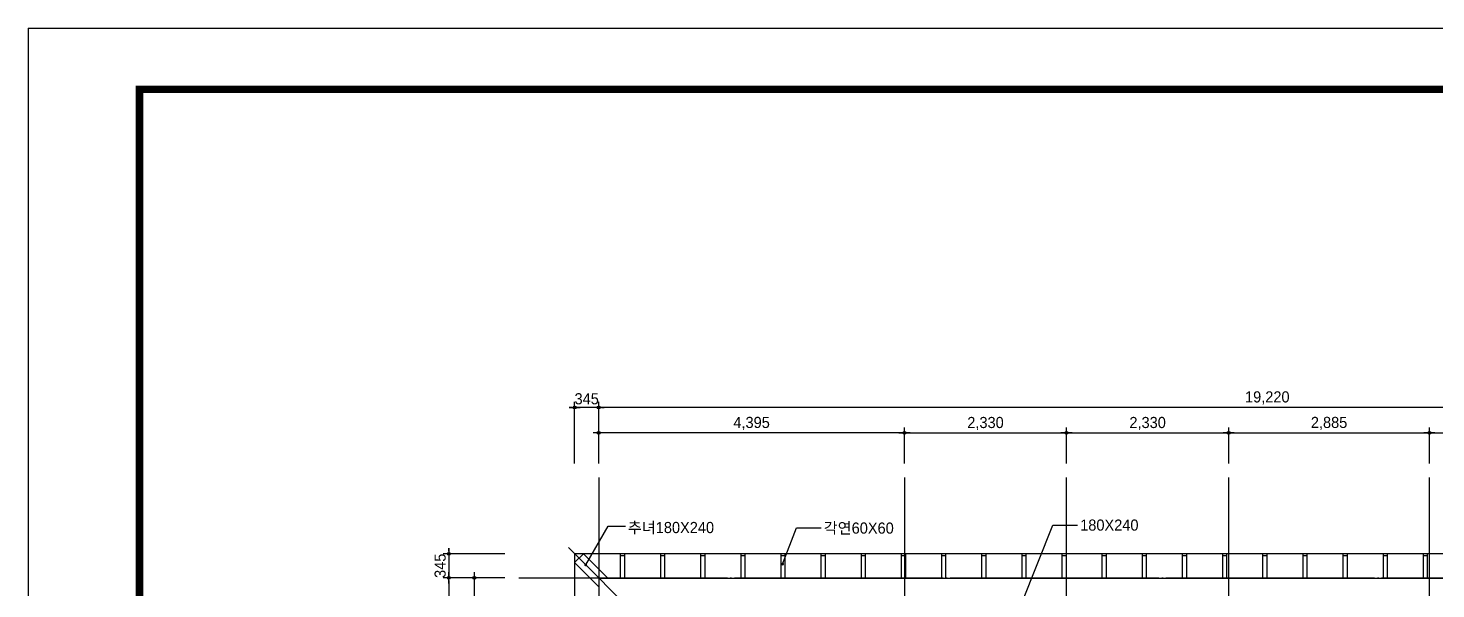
# Model space of a CAD drawing. Extents: x 340347 to 373987, y -129942 to -106182.
# Drawn here: x 340347 to 360580, y -114238 to -106182 of the extents above; entities that cross this region are included whole.
import ezdxf

# ---------------------------------------------------------------- set-up
doc = ezdxf.new("R2010")
doc.units = 0
doc.header["$LTSCALE"] = 50
doc.header["$MEASUREMENT"] = 0
doc.header["$PDMODE"] = 35
doc.header["$PDSIZE"] = -10
doc.linetypes.add('CEN', pattern=[62, 60, -1, 0, -1])
doc.layers.get('0').update_dxf_attribs({"linetype": 'CONTINUOUS'})
doc.layers.get('DEFPOINTS').update_dxf_attribs({"linetype": 'CONTINUOUS'})
for name, color, linetype in [('CEN', 1, 'CEN'), ('CO5', 100, 'CONTINUOUS'), ('COR', 4, 'CONTINUOUS'), ('DIM', 7, 'CONTINUOUS'), ('HAT', 5, 'CONTINUOUS'), ('SYM', 7, 'CONTINUOUS'), ('WAL', 3, 'CONTINUOUS'), ('WID', 4, 'CONTINUOUS')]:
    doc.layers.add(name, color=color, linetype=linetype)
doc.styles.add('GHS', font='HYWULM_0.TTF')
doc.styles.add('현창', font='HYWULM_0.TTF')
doc.dimstyles.new('STANDARD$0', dxfattribs={"dimscale": 30, "dimtxt": 3, "dimasz": 1, "dimexe": 2, "dimexo": 5, "dimgap": 0.9, "dimtad": 1, "dimtoh": 1, "dimdec": 4, "dimzin": 0, "dimdsep": 46, "dimlunit": 6, "dimtxsty": 'GHS', "dimblk1": 'DIMDOT', "dimblk2": 'DIMDOT', "dimsah": 1, "dimcen": 0.09, "dimadec": 0, "dimazin": 0, "dimtfac": 1, "dimtdec": 4, "dimtofl": 0, "dimtmove": 2, "dimatfit": 3, "dimldrblk": 'DIMDOT', "dimfxl": 1, "dimtolj": 1, "dimtzin": 0, "dimarcsym": 0})

# ---------------------------------------------------------------- blocks, each defined once
blk = doc.blocks.new('20')
at = {"layer": 'COR', "linetype": 'Continuous', "const_width": 270}
blk.add_lwpolyline([(230424, -2398), (230424, -57398), (308324, -57398), (308324, -2398)], close=True, dxfattribs=at)
at = {"layer": 'HAT'}
for q in [(226424, -59598), (310524, -198)]:
    blk.add_line((226424, -198), q, dxfattribs=at)
blk = doc.blocks.new('DIMDOT')
at = {"linetype": 'Continuous'}
blk.add_line((-2, 0), (2, 0), dxfattribs=at)
for radius in [0.5, 0.25]:
    blk.add_circle((0, 0), radius, dxfattribs=at)
blk = doc.blocks.new('*D2')
at = {"layer": 'DEFPOINTS', "color": 0}
for p in [(348547, -111631), (348547, -112637), (367767, -112637)]:
    blk.add_point(p, dxfattribs=at)
at = {"layer": 'SYM', "color": 211, "lineweight": -2}
for p, q in [((348547, -112437), (348547, -111551)), ((367727, -111631), (348587, -111631)), ((367767, -112437), (367767, -111551))]:
    blk.add_line(p, q, dxfattribs=at)
at = {"layer": 'SYM', "color": 211, "lineweight": -2, "xscale": 40, "yscale": 40, "zscale": 40, "rotation": 180}
blk.add_blockref('DIMDOT', (348547, -111631), dxfattribs=at)
at = {"layer": 'SYM', "color": 211, "lineweight": -2, "xscale": 40, "yscale": 40, "zscale": 40}
blk.add_blockref('DIMDOT', (367767, -111631), dxfattribs=at)
at = {"layer": 'SYM', "color": 0, "insert": (358157, -111495), "char_height": 160, "attachment_point": 5, "style": '현창'}
blk.add_mtext('\\A1;19,220', dxfattribs=at)
blk = doc.blocks.new('*D3')
at = {"layer": 'DEFPOINTS', "color": 0}
for p in [(348547, -111998), (348547, -112637), (352942, -112637)]:
    blk.add_point(p, dxfattribs=at)
at = {"layer": 'SYM', "color": 211, "lineweight": -2}
for p, q in [((348547, -112437), (348547, -111918)), ((352902, -111998), (348587, -111998)), ((352942, -112437), (352942, -111918))]:
    blk.add_line(p, q, dxfattribs=at)
at = {"layer": 'SYM', "color": 211, "lineweight": -2, "xscale": 40, "yscale": 40, "zscale": 40, "rotation": 180}
blk.add_blockref('DIMDOT', (348547, -111998), dxfattribs=at)
at = {"layer": 'SYM', "color": 211, "lineweight": -2, "xscale": 40, "yscale": 40, "zscale": 40}
blk.add_blockref('DIMDOT', (352942, -111998), dxfattribs=at)
at = {"layer": 'SYM', "color": 0, "insert": (350745, -111862), "char_height": 160, "attachment_point": 5, "style": '현창'}
blk.add_mtext('\\A1;4,395', dxfattribs=at)
blk = doc.blocks.new('*D4')
at = {"layer": 'DEFPOINTS', "color": 0}
for p in [(355272, -111998), (352942, -112637), (355272, -112637)]:
    blk.add_point(p, dxfattribs=at)
at = {"layer": 'SYM', "color": 211, "lineweight": -2}
for p, q in [((352942, -112437), (352942, -111918)), ((352982, -111998), (355232, -111998)), ((355272, -112437), (355272, -111918))]:
    blk.add_line(p, q, dxfattribs=at)
at = {"layer": 'SYM', "color": 211, "lineweight": -2, "xscale": 40, "yscale": 40, "zscale": 40, "rotation": 180}
blk.add_blockref('DIMDOT', (352942, -111998), dxfattribs=at)
at = {"layer": 'SYM', "color": 211, "lineweight": -2, "xscale": 40, "yscale": 40, "zscale": 40}
blk.add_blockref('DIMDOT', (355272, -111998), dxfattribs=at)
at = {"layer": 'SYM', "color": 0, "insert": (354107, -111863), "char_height": 160, "attachment_point": 5, "style": '현창'}
blk.add_mtext('\\A1;2,330', dxfattribs=at)
blk = doc.blocks.new('*D5')
at = {"layer": 'DEFPOINTS', "color": 0}
for p in [(357602, -111998), (355272, -112637), (357602, -112637)]:
    blk.add_point(p, dxfattribs=at)
at = {"layer": 'SYM', "color": 211, "lineweight": -2}
for p, q in [((355272, -112437), (355272, -111918)), ((355312, -111998), (357562, -111998)), ((357602, -112437), (357602, -111918))]:
    blk.add_line(p, q, dxfattribs=at)
at = {"layer": 'SYM', "color": 211, "lineweight": -2, "xscale": 40, "yscale": 40, "zscale": 40, "rotation": 180}
blk.add_blockref('DIMDOT', (355272, -111998), dxfattribs=at)
at = {"layer": 'SYM', "color": 211, "lineweight": -2, "xscale": 40, "yscale": 40, "zscale": 40}
blk.add_blockref('DIMDOT', (357602, -111998), dxfattribs=at)
at = {"layer": 'SYM', "color": 0, "insert": (356437, -111863), "char_height": 160, "attachment_point": 5, "style": '현창'}
blk.add_mtext('\\A1;2,330', dxfattribs=at)
blk = doc.blocks.new('*D6')
at = {"layer": 'DEFPOINTS', "color": 0}
for p in [(360487, -111998), (357602, -112637), (360487, -112637)]:
    blk.add_point(p, dxfattribs=at)
at = {"layer": 'SYM', "color": 211, "lineweight": -2}
for p, q in [((357602, -112437), (357602, -111918)), ((357642, -111998), (360447, -111998)), ((360487, -112437), (360487, -111918))]:
    blk.add_line(p, q, dxfattribs=at)
at = {"layer": 'SYM', "color": 211, "lineweight": -2, "xscale": 40, "yscale": 40, "zscale": 40, "rotation": 180}
blk.add_blockref('DIMDOT', (357602, -111998), dxfattribs=at)
at = {"layer": 'SYM', "color": 211, "lineweight": -2, "xscale": 40, "yscale": 40, "zscale": 40}
blk.add_blockref('DIMDOT', (360487, -111998), dxfattribs=at)
at = {"layer": 'SYM', "color": 0, "insert": (359045, -111862), "char_height": 160, "attachment_point": 5, "style": '현창'}
blk.add_mtext('\\A1;2,885', dxfattribs=at)
blk = doc.blocks.new('*D7')
at = {"layer": 'DEFPOINTS', "color": 0}
for p in [(363372, -111998), (360487, -112637), (363372, -112637)]:
    blk.add_point(p, dxfattribs=at)
at = {"layer": 'SYM', "color": 211, "lineweight": -2}
for p, q in [((360487, -112437), (360487, -111918)), ((360527, -111998), (363332, -111998)), ((363372, -112437), (363372, -111918))]:
    blk.add_line(p, q, dxfattribs=at)
at = {"layer": 'SYM', "color": 211, "lineweight": -2, "xscale": 40, "yscale": 40, "zscale": 40, "rotation": 180}
blk.add_blockref('DIMDOT', (360487, -111998), dxfattribs=at)
at = {"layer": 'SYM', "color": 211, "lineweight": -2, "xscale": 40, "yscale": 40, "zscale": 40}
blk.add_blockref('DIMDOT', (363372, -111998), dxfattribs=at)
at = {"layer": 'SYM', "color": 0, "insert": (361930, -111862), "char_height": 160, "attachment_point": 5, "style": '현창'}
blk.add_mtext('\\A1;2,885', dxfattribs=at)
blk = doc.blocks.new('*D9')
at = {"layer": 'DEFPOINTS', "color": 0}
for p in [(347398, -114080), (346393, -122870), (347398, -122870)]:
    blk.add_point(p, dxfattribs=at)
at = {"layer": 'SYM', "color": 211, "lineweight": -2}
for p, q in [((347198, -114080), (346313, -114080)), ((346393, -114120), (346393, -122830)), ((347198, -122870), (346313, -122870))]:
    blk.add_line(p, q, dxfattribs=at)
at = {"layer": 'SYM', "color": 211, "lineweight": -2, "xscale": 40, "yscale": 40, "zscale": 40}
for p, rotation in [((346393, -114080), 90), ((346393, -122870), 270)]:
    blk.add_blockref('DIMDOT', p, dxfattribs=dict(at, rotation=rotation))
at = {"layer": 'SYM', "color": 0, "insert": (346257, -118475), "char_height": 160, "attachment_point": 5, "rotation": 90, "style": '현창'}
blk.add_mtext('\\A1;8,790', dxfattribs=at)
blk = doc.blocks.new('*D11')
at = {"layer": 'DEFPOINTS', "color": 0}
for p in [(346760, -114080), (347398, -114080), (347398, -118475)]:
    blk.add_point(p, dxfattribs=at)
at = {"layer": 'SYM', "color": 211, "lineweight": -2}
for p, q in [((347198, -114080), (346680, -114080)), ((346760, -118435), (346760, -114120)), ((347198, -118475), (346680, -118475))]:
    blk.add_line(p, q, dxfattribs=at)
at = {"layer": 'SYM', "color": 211, "lineweight": -2, "xscale": 40, "yscale": 40, "zscale": 40}
for p, rotation in [((346760, -114080), 90), ((346760, -118475), 270)]:
    blk.add_blockref('DIMDOT', p, dxfattribs=dict(at, rotation=rotation))
at = {"layer": 'SYM', "color": 0, "insert": (346624, -116277), "char_height": 160, "attachment_point": 5, "rotation": 90, "style": '현창'}
blk.add_mtext('\\A1;4,395', dxfattribs=at)
blk = doc.blocks.new('*D12')
at = {"layer": 'DEFPOINTS', "color": 0}
for p in [(348202, -111631), (348202, -112637), (348547, -112637)]:
    blk.add_point(p, dxfattribs=at)
at = {"layer": 'SYM', "color": 211, "lineweight": -2}
for p, q in [((348162, -111631), (348122, -111631)), ((348202, -112437), (348202, -111551)), ((348547, -111631), (348202, -111631)), ((348547, -112437), (348547, -111551)), ((348587, -111631), (348627, -111631))]:
    blk.add_line(p, q, dxfattribs=at)
at = {"layer": 'SYM', "color": 211, "lineweight": -2, "xscale": 40, "yscale": 40, "zscale": 40}
blk.add_blockref('DIMDOT', (348202, -111631), dxfattribs=at)
at = {"layer": 'SYM', "color": 211, "lineweight": -2, "xscale": 40, "yscale": 40, "zscale": 40, "rotation": 180}
blk.add_blockref('DIMDOT', (348547, -111631), dxfattribs=at)
at = {"layer": 'SYM', "color": 0, "insert": (348375, -111508), "char_height": 160, "attachment_point": 5, "style": '현창'}
blk.add_mtext('\\A1;345', dxfattribs=at)
blk = doc.blocks.new('*D13')
at = {"layer": 'DEFPOINTS', "color": 0}
for p in [(347398, -113735), (346393, -114080), (347398, -114080)]:
    blk.add_point(p, dxfattribs=at)
at = {"layer": 'SYM', "color": 211, "lineweight": -2}
for p, q in [((346393, -113695), (346393, -113655)), ((347198, -113735), (346313, -113735)), ((346393, -113735), (346393, -114080)), ((347198, -114080), (346313, -114080)), ((346393, -114120), (346393, -114160))]:
    blk.add_line(p, q, dxfattribs=at)
at = {"layer": 'SYM', "color": 211, "lineweight": -2, "xscale": 40, "yscale": 40, "zscale": 40}
for p, rotation in [((346393, -113735), 270), ((346393, -114080), 90)]:
    blk.add_blockref('DIMDOT', p, dxfattribs=dict(at, rotation=rotation))
at = {"layer": 'SYM', "color": 0, "insert": (346269, -113907), "char_height": 160, "attachment_point": 5, "rotation": 90, "style": '현창'}
blk.add_mtext('\\A1;345', dxfattribs=at)

msp = doc.modelspace()

# ---------------------------------------------------------------- linework, layer by layer
for p, q in [((348857.10554, -113734.2939), (348857.10554, -114084.75505)), ((348857.10554, -113734.2939), (348857.10554, -114084.75505)), ((348857.10554, -113734.2939), (348857.10554, -114084.75505)), ((348857.10554, -113734.2939), (348857.10554, -114084.75505)), ((348917.10554, -113734.2939), (348917.10554, -114084.75505)), ((348917.10554, -113734.2939), (348917.10554, -114084.75505)), ((348917.10554, -113734.2939), (348917.10554, -114084.75505)), ((348917.10554, -113734.2939), (348917.10554, -114084.75505)), ((349434.10554, -113734.2939), (349434.10554, -114084.75505)), ((349434.10554, -113734.2939), (349434.10554, -114084.75505)), ((349434.10554, -113734.2939), (349434.10554, -114084.75505)), ((349434.10554, -113734.2939), (349434.10554, -114084.75505)), ((349494.10554, -113734.2939), (349494.10554, -114084.75505)), ((349494.10554, -113734.2939), (349494.10554, -114084.75505)), ((349494.10554, -113734.2939), (349494.10554, -114084.75505)), ((349494.10554, -113734.2939), (349494.10554, -114084.75505)), ((350011.10554, -113734.2939), (350011.10554, -114084.75505)), ((350011.10554, -113734.2939), (350011.10554, -114084.75505)), ((350011.10554, -113734.2939), (350011.10554, -114084.75505)), ((350011.10554, -113734.2939), (350011.10554, -114084.75505)), ((350071.10554, -113734.2939), (350071.10554, -114084.75505)), ((350071.10554, -113734.2939), (350071.10554, -114084.75505)), ((350071.10554, -113734.2939), (350071.10554, -114084.75505)), ((350071.10554, -113734.2939), (350071.10554, -114084.75505)), ((350588.10554, -113734.2939), (350588.10554, -114084.75505)), ((350588.10554, -113734.2939), (350588.10554, -114084.75505)), ((350588.10554, -113734.2939), (350588.10554, -114084.75505)), ((350588.10554, -113734.2939), (350588.10554, -114084.75505)), ((350648.10554, -113734.2939), (350648.10554, -114084.75505)), ((350648.10554, -113734.2939), (350648.10554, -114084.75505)), ((350648.10554, -113734.2939), (350648.10554, -114084.75505)), ((350648.10554, -113734.2939), (350648.10554, -114084.75505)), ((351165.10554, -113734.2939), (351165.10554, -114084.75505)), ((351165.10554, -113734.2939), (351165.10554, -114084.75505)), ((351165.10554, -113734.2939), (351165.10554, -114084.75505)), ((351165.10554, -113734.2939), (351165.10554, -114084.75505)), ((351225.10554, -113734.2939), (351225.10554, -114084.75505)), ((351225.10554, -113734.2939), (351225.10554, -114084.75505)), ((351225.10554, -113734.2939), (351225.10554, -114084.75505)), ((351225.10554, -113734.2939), (351225.10554, -114084.75505)), ((351742.10554, -113734.2939), (351742.10554, -114084.75505)), ((351742.10554, -113734.2939), (351742.10554, -114084.75505)), ((351742.10554, -113734.2939), (351742.10554, -114084.75505)), ((351742.10554, -113734.2939), (351742.10554, -114084.75505)), ((351802.10554, -113734.2939), (351802.10554, -114084.75505)), ((351802.10554, -113734.2939), (351802.10554, -114084.75505)), ((351802.10554, -113734.2939), (351802.10554, -114084.75505)), ((351802.10554, -113734.2939), (351802.10554, -114084.75505)), ((352319.10554, -113734.2939), (352319.10554, -114084.75505)), ((352319.10554, -113734.2939), (352319.10554, -114084.75505)), ((352319.10554, -113734.2939), (352319.10554, -114084.75505)), ((352319.10554, -113734.2939), (352319.10554, -114084.75505)), ((352379.10554, -113734.2939), (352379.10554, -114084.75505)), ((352379.10554, -113734.2939), (352379.10554, -114084.75505)), ((352379.10554, -113734.2939), (352379.10554, -114084.75505)), ((352379.10554, -113734.2939), (352379.10554, -114084.75505)), ((352896.10554, -113734.2939), (352896.10554, -114084.75505)), ((352896.10554, -113734.2939), (352896.10554, -114084.75505)), ((352896.10554, -113734.2939), (352896.10554, -114084.75505)), ((352896.10554, -113734.2939), (352896.10554, -114084.75505)), ((352956.10554, -113734.2939), (352956.10554, -114084.75505)), ((352956.10554, -113734.2939), (352956.10554, -114084.75505)), ((352956.10554, -113734.2939), (352956.10554, -114084.75505)), ((352956.10554, -113734.2939), (352956.10554, -114084.75505)), ((353473.10554, -113734.2939), (353473.10554, -114084.75505)), ((353473.10554, -113734.2939), (353473.10554, -114084.75505)), ((353473.10554, -113734.2939), (353473.10554, -114084.75505)), ((353473.10554, -113734.2939), (353473.10554, -114084.75505)), ((353533.10554, -113734.2939), (353533.10554, -114084.75505)), ((353533.10554, -113734.2939), (353533.10554, -114084.75505)), ((353533.10554, -113734.2939), (353533.10554, -114084.75505)), ((353533.10554, -113734.2939), (353533.10554, -114084.75505)), ((354050.10554, -113734.2939), (354050.10554, -114084.75505)), ((354050.10554, -113734.2939), (354050.10554, -114084.75505)), ((354050.10554, -113734.2939), (354050.10554, -114084.75505)), ((354050.10554, -113734.2939), (354050.10554, -114084.75505)), ((354110.10554, -113734.2939), (354110.10554, -114084.75505)), ((354110.10554, -113734.2939), (354110.10554, -114084.75505)), ((354110.10554, -113734.2939), (354110.10554, -114084.75505)), ((354110.10554, -113734.2939), (354110.10554, -114084.75505)), ((354627.10554, -113734.2939), (354627.10554, -114084.75505)), ((354627.10554, -113734.2939), (354627.10554, -114084.75505)), ((354627.10554, -113734.2939), (354627.10554, -114084.75505)), ((354627.10554, -113734.2939), (354627.10554, -114084.75505)), ((354687.10554, -113734.2939), (354687.10554, -114084.75505)), ((354687.10554, -113734.2939), (354687.10554, -114084.75505)), ((354687.10554, -113734.2939), (354687.10554, -114084.75505)), ((354687.10554, -113734.2939), (354687.10554, -114084.75505)), ((355204.10554, -113734.2939), (355204.10554, -114084.75505)), ((355204.10554, -113734.2939), (355204.10554, -114084.75505)), ((355204.10554, -113734.2939), (355204.10554, -114084.75505)), ((355204.10554, -113734.2939), (355204.10554, -114084.75505)), ((355264.10554, -113734.2939), (355264.10554, -114084.75505)), ((355264.10554, -113734.2939), (355264.10554, -114084.75505)), ((355264.10554, -113734.2939), (355264.10554, -114084.75505)), ((355264.10554, -113734.2939), (355264.10554, -114084.75505)), ((355781.10554, -113734.2939), (355781.10554, -114084.75505)), ((355781.10554, -113734.2939), (355781.10554, -114084.75505)), ((355781.10554, -113734.2939), (355781.10554, -114084.75505)), ((355781.10554, -113734.2939), (355781.10554, -114084.75505)), ((355841.10554, -113734.2939), (355841.10554, -114084.75505)), ((355841.10554, -113734.2939), (355841.10554, -114084.75505)), ((355841.10554, -113734.2939), (355841.10554, -114084.75505)), ((355841.10554, -113734.2939), (355841.10554, -114084.75505)), ((356358.10554, -113734.2939), (356358.10554, -114084.75505)), ((356358.10554, -113734.2939), (356358.10554, -114084.75505)), ((356358.10554, -113734.2939), (356358.10554, -114084.75505)), ((356358.10554, -113734.2939), (356358.10554, -114084.75505)), ((356418.10554, -113734.2939), (356418.10554, -114084.75505)), ((356418.10554, -113734.2939), (356418.10554, -114084.75505)), ((356418.10554, -113734.2939), (356418.10554, -114084.75505)), ((356418.10554, -113734.2939), (356418.10554, -114084.75505)), ((356935.10554, -113734.2939), (356935.10554, -114084.75505)), ((356935.10554, -113734.2939), (356935.10554, -114084.75505)), ((356935.10554, -113734.2939), (356935.10554, -114084.75505)), ((356935.10554, -113734.2939), (356935.10554, -114084.75505)), ((356995.10554, -113734.2939), (356995.10554, -114084.75505)), ((356995.10554, -113734.2939), (356995.10554, -114084.75505)), ((356995.10554, -113734.2939), (356995.10554, -114084.75505)), ((356995.10554, -113734.2939), (356995.10554, -114084.75505)), ((357512.10554, -113734.2939), (357512.10554, -114084.75505)), ((357512.10554, -113734.2939), (357512.10554, -114084.75505)), ((357512.10554, -113734.2939), (357512.10554, -114084.75505)), ((357512.10554, -113734.2939), (357512.10554, -114084.75505)), ((357572.10554, -113734.2939), (357572.10554, -114084.75505)), ((357572.10554, -113734.2939), (357572.10554, -114084.75505)), ((357572.10554, -113734.2939), (357572.10554, -114084.75505)), ((357572.10554, -113734.2939), (357572.10554, -114084.75505)), ((358089.10554, -113734.2939), (358089.10554, -114084.75505)), ((358089.10554, -113734.2939), (358089.10554, -114084.75505)), ((358089.10554, -113734.2939), (358089.10554, -114084.75505)), ((358089.10554, -113734.2939), (358089.10554, -114084.75505)), ((358149.10554, -113734.2939), (358149.10554, -114084.75505)), ((358149.10554, -113734.2939), (358149.10554, -114084.75505)), ((358149.10554, -113734.2939), (358149.10554, -114084.75505)), ((358149.10554, -113734.2939), (358149.10554, -114084.75505)), ((358666.10554, -113734.2939), (358666.10554, -114084.75505)), ((358666.10554, -113734.2939), (358666.10554, -114084.75505)), ((358666.10554, -113734.2939), (358666.10554, -114084.75505)), ((358666.10554, -113734.2939), (358666.10554, -114084.75505)), ((358726.10554, -113734.2939), (358726.10554, -114084.75505)), ((358726.10554, -113734.2939), (358726.10554, -114084.75505)), ((358726.10554, -113734.2939), (358726.10554, -114084.75505)), ((358726.10554, -113734.2939), (358726.10554, -114084.75505)), ((359243.10554, -113734.2939), (359243.10554, -114084.75505)), ((359243.10554, -113734.2939), (359243.10554, -114084.75505)), ((359243.10554, -113734.2939), (359243.10554, -114084.75505)), ((359243.10554, -113734.2939), (359243.10554, -114084.75505)), ((359303.10554, -113734.2939), (359303.10554, -114084.75505)), ((359303.10554, -113734.2939), (359303.10554, -114084.75505)), ((359303.10554, -113734.2939), (359303.10554, -114084.75505)), ((359303.10554, -113734.2939), (359303.10554, -114084.75505)), ((359820.10554, -113734.2939), (359820.10554, -114084.75505)), ((359820.10554, -113734.2939), (359820.10554, -114084.75505)), ((359820.10554, -113734.2939), (359820.10554, -114084.75505)), ((359820.10554, -113734.2939), (359820.10554, -114084.75505)), ((359880.10554, -113734.2939), (359880.10554, -114084.75505)), ((359880.10554, -113734.2939), (359880.10554, -114084.75505)), ((359880.10554, -113734.2939), (359880.10554, -114084.75505)), ((359880.10554, -113734.2939), (359880.10554, -114084.75505)), ((360397.10554, -113734.2939), (360397.10554, -114084.75505)), ((360397.10554, -113734.2939), (360397.10554, -114084.75505)), ((360397.10554, -113734.2939), (360397.10554, -114084.75505)), ((360397.10554, -113734.2939), (360397.10554, -114084.75505)), ((360457.10554, -113734.2939), (360457.10554, -114084.75505)), ((360457.10554, -113734.2939), (360457.10554, -114084.75505)), ((360457.10554, -113734.2939), (360457.10554, -114084.75505)), ((360457.10554, -113734.2939), (360457.10554, -114084.75505))]:
    msp.add_line(p, q)
at = {"layer": 'CEN'}
for p, q in [((348547.10554, -112636.6037), (348547.10554, -124312.90641)), ((352942.10554, -112636.6037), (352942.10554, -124312.90641)), ((355272.10554, -124312.90641), (355272.10554, -112636.6037)), ((357602.10554, -124312.90641), (357602.10554, -112636.6037)), ((360487.10554, -124312.90641), (360487.10554, -112636.6037)), ((348113.10554, -113645.75505), (352942.10554, -118474.75505)), ((347398.28701, -114079.75505), (368953.59868, -114079.75505))]:
    msp.add_line(p, q, dxfattribs=at)
at = {"layer": 'CO5'}
for p, q in [((348201.64439, -113734.2939), (348201.64439, -123215.2162)), ((368112.5667, -113734.2939), (348201.64439, -113734.2939))]:
    msp.add_line(p, q, dxfattribs=at)
at = {"layer": 'DIM'}
for p, q in [((348360.65357, -113894.11214), (348685.71482, -113337.82767)), ((348685.71482, -113337.82767), (348930.72971, -113337.82767)), ((351191.20322, -113883.17504), (351388.54116, -113359.4348)), ((351388.54116, -113359.4348), (351744.24084, -113359.4348)), ((354634.04892, -114432.17688), (355074.74675, -113321.74915)), ((355074.74675, -113321.74915), (355430.44643, -113321.74915)), ((348857.10554, -113760.16228), (348917.10554, -113760.16228)), ((348857.10554, -113760.16228), (348917.10554, -113760.16228)), ((348857.10554, -113760.16228), (348917.10554, -113760.16228)), ((348857.10554, -113760.16228), (348917.10554, -113760.16228)), ((349434.10554, -113760.16228), (349494.10554, -113760.16228)), ((349434.10554, -113760.16228), (349494.10554, -113760.16228)), ((349434.10554, -113760.16228), (349494.10554, -113760.16228)), ((349434.10554, -113760.16228), (349494.10554, -113760.16228)), ((350011.10554, -113760.16228), (350071.10554, -113760.16228)), ((350011.10554, -113760.16228), (350071.10554, -113760.16228)), ((350011.10554, -113760.16228), (350071.10554, -113760.16228)), ((350011.10554, -113760.16228), (350071.10554, -113760.16228)), ((350588.10554, -113760.16228), (350648.10554, -113760.16228)), ((350588.10554, -113760.16228), (350648.10554, -113760.16228)), ((350588.10554, -113760.16228), (350648.10554, -113760.16228)), ((350588.10554, -113760.16228), (350648.10554, -113760.16228)), ((351165.10554, -113760.16228), (351225.10554, -113760.16228)), ((351165.10554, -113760.16228), (351225.10554, -113760.16228)), ((351165.10554, -113760.16228), (351225.10554, -113760.16228)), ((351165.10554, -113760.16228), (351225.10554, -113760.16228)), ((351742.10554, -113760.16228), (351802.10554, -113760.16228)), ((351742.10554, -113760.16228), (351802.10554, -113760.16228)), ((351742.10554, -113760.16228), (351802.10554, -113760.16228)), ((351742.10554, -113760.16228), (351802.10554, -113760.16228)), ((352319.10554, -113760.16228), (352379.10554, -113760.16228)), ((352319.10554, -113760.16228), (352379.10554, -113760.16228)), ((352319.10554, -113760.16228), (352379.10554, -113760.16228)), ((352319.10554, -113760.16228), (352379.10554, -113760.16228)), ((352896.10554, -113760.16228), (352956.10554, -113760.16228)), ((352896.10554, -113760.16228), (352956.10554, -113760.16228)), ((352896.10554, -113760.16228), (352956.10554, -113760.16228)), ((352896.10554, -113760.16228), (352956.10554, -113760.16228)), ((353473.10554, -113760.16228), (353533.10554, -113760.16228)), ((353473.10554, -113760.16228), (353533.10554, -113760.16228)), ((353473.10554, -113760.16228), (353533.10554, -113760.16228)), ((353473.10554, -113760.16228), (353533.10554, -113760.16228)), ((354050.10554, -113760.16228), (354110.10554, -113760.16228)), ((354050.10554, -113760.16228), (354110.10554, -113760.16228)), ((354050.10554, -113760.16228), (354110.10554, -113760.16228)), ((354050.10554, -113760.16228), (354110.10554, -113760.16228)), ((354627.10554, -113760.16228), (354687.10554, -113760.16228)), ((354627.10554, -113760.16228), (354687.10554, -113760.16228)), ((354627.10554, -113760.16228), (354687.10554, -113760.16228)), ((354627.10554, -113760.16228), (354687.10554, -113760.16228)), ((355204.10554, -113760.16228), (355264.10554, -113760.16228)), ((355204.10554, -113760.16228), (355264.10554, -113760.16228)), ((355204.10554, -113760.16228), (355264.10554, -113760.16228)), ((355204.10554, -113760.16228), (355264.10554, -113760.16228)), ((355781.10554, -113760.16228), (355841.10554, -113760.16228)), ((355781.10554, -113760.16228), (355841.10554, -113760.16228)), ((355781.10554, -113760.16228), (355841.10554, -113760.16228)), ((355781.10554, -113760.16228), (355841.10554, -113760.16228)), ((356358.10554, -113760.16228), (356418.10554, -113760.16228)), ((356358.10554, -113760.16228), (356418.10554, -113760.16228)), ((356358.10554, -113760.16228), (356418.10554, -113760.16228)), ((356358.10554, -113760.16228), (356418.10554, -113760.16228)), ((356935.10554, -113760.16228), (356995.10554, -113760.16228)), ((356935.10554, -113760.16228), (356995.10554, -113760.16228)), ((356935.10554, -113760.16228), (356995.10554, -113760.16228)), ((356935.10554, -113760.16228), (356995.10554, -113760.16228)), ((357512.10554, -113760.16228), (357572.10554, -113760.16228)), ((357512.10554, -113760.16228), (357572.10554, -113760.16228)), ((357512.10554, -113760.16228), (357572.10554, -113760.16228)), ((357512.10554, -113760.16228), (357572.10554, -113760.16228)), ((358089.10554, -113760.16228), (358149.10554, -113760.16228)), ((358089.10554, -113760.16228), (358149.10554, -113760.16228)), ((358089.10554, -113760.16228), (358149.10554, -113760.16228)), ((358089.10554, -113760.16228), (358149.10554, -113760.16228)), ((358666.10554, -113760.16228), (358726.10554, -113760.16228)), ((358666.10554, -113760.16228), (358726.10554, -113760.16228)), ((358666.10554, -113760.16228), (358726.10554, -113760.16228)), ((358666.10554, -113760.16228), (358726.10554, -113760.16228)), ((359243.10554, -113760.16228), (359303.10554, -113760.16228)), ((359243.10554, -113760.16228), (359303.10554, -113760.16228)), ((359243.10554, -113760.16228), (359303.10554, -113760.16228)), ((359243.10554, -113760.16228), (359303.10554, -113760.16228)), ((359820.10554, -113760.16228), (359880.10554, -113760.16228)), ((359820.10554, -113760.16228), (359880.10554, -113760.16228)), ((359820.10554, -113760.16228), (359880.10554, -113760.16228)), ((359820.10554, -113760.16228), (359880.10554, -113760.16228)), ((360397.10554, -113760.16228), (360457.10554, -113760.16228)), ((360397.10554, -113760.16228), (360457.10554, -113760.16228)), ((360397.10554, -113760.16228), (360457.10554, -113760.16228)), ((360397.10554, -113760.16228), (360457.10554, -113760.16228))]:
    msp.add_line(p, q, dxfattribs=at)
at = {"layer": 'DIM', "const_width": 19.75}
for points in [[(348350.52857, -113894.11214, 1), (348370.77857, -113894.11214, 1)], [(351181.07822, -113883.17504, 1), (351201.32822, -113883.17504, 1)]]:
    msp.add_lwpolyline(points, format="xyb", close=True, dxfattribs=at)
at = {"layer": 'WID'}
for p, q in [((348328.92361, -113734.2939), (348201.64439, -113861.57312)), ((348201.64439, -113861.57312), (348552.10554, -114212.03427)), ((348328.92361, -113734.2939), (348679.38477, -114084.75505))]:
    msp.add_line(p, q, dxfattribs=at)
msp.add_lwpolyline([(348552.10554, -114084.75505), (367762.10554, -114084.75505), (367762.10554, -122864.75505), (348552.10554, -122864.75505)], close=True, dxfattribs=at)

# ---------------------------------------------------------------- block references
at = {"layer": 'WAL', "xscale": 0.4000000000232831, "yscale": 0.4000000000232831, "zscale": 0.4000000000000001}
msp.add_blockref('20', (249777.30223, -106102.54601), dxfattribs=at)

# ---------------------------------------------------------------- texts
at = {"layer": 'DIM', "style": '현창'}
for s, p in [('추녀180X240', (348965.99705, -113437.15345)), ('각연60X60', (351781.66282, -113445.27256)), ('180X240', (355467.8684, -113402.26067))]:
    msp.add_text(s, height=160, dxfattribs=at).set_placement(p)

# ---------------------------------------------------------------- dimensions: what is measured, and where the dimension line sits
at = {"layer": 'SYM'}
for base, p1, p2, picture, middle in [((348202.10554, -111630.94473), (348547.10554, -112636.6037), (348202.10554, -112636.6037), '*D12', (348374.60554, -111507.74899)), ((348547.10554, -111630.94473), (367767.10554, -112636.6037), (348547.10554, -112636.6037), '*D2', (358157.10554, -111495.39214)), ((348547.10554, -111998.02587), (352942.10554, -112636.6037), (348547.10554, -112636.6037), '*D3', (350744.60554, -111862.47327))]:
    dim = msp.add_linear_dim(base=base, p1=p1, p2=p2, dimstyle='STANDARD$0', override={"dimscale": 40, "dimtxt": 4, "dimgap": 1, "dimtoh": 0, "dimdle": 2, "dimclrd": 211, "dimclre": 211, "dimtix": 1, "dimtofl": 1}, dxfattribs=at)
    dim.commit()
    dim.dimension.update_dxf_attribs({"geometry": picture, "text_midpoint": middle})
for base, p1, p2, angle, picture, middle in [((355272.10554, -111998.02587), (352942.10554, -112636.6037), (355272.10554, -112636.6037), 180, '*D4', (354107.10554, -111862.5798)), ((357602.10554, -111998.02587), (355272.10554, -112636.6037), (357602.10554, -112636.6037), 180, '*D5', (356437.10554, -111862.5798)), ((360487.10554, -111998.02587), (357602.10554, -112636.6037), (360487.10554, -112636.6037), 180, '*D6', (359044.60554, -111862.47327)), ((363372.10554, -111998.02587), (360487.10554, -112636.6037), (363372.10554, -112636.6037), 180, '*D7', (361929.60554, -111862.47327)), ((346392.62805, -114079.75505), (347398.28701, -113734.75505), (347398.28701, -114079.75505), 90, '*D13', (346269.43231, -113907.25505)), ((346392.62805, -122869.75505), (347398.28701, -114079.75505), (347398.28701, -122869.75505), 90, '*D9', (346257.07545, -118474.75505)), ((346759.70918, -114079.75505), (347398.28701, -118474.75505), (347398.28701, -114079.75505), 270, '*D11', (346624.15659, -116277.25505))]:
    dim = msp.add_linear_dim(base=base, p1=p1, p2=p2, angle=angle, dimstyle='STANDARD$0', override={"dimscale": 40, "dimtxt": 4, "dimgap": 1, "dimtoh": 0, "dimdle": 2, "dimclrd": 211, "dimclre": 211, "dimtix": 1, "dimtofl": 1}, dxfattribs=at)
    dim.commit()
    dim.dimension.update_dxf_attribs({"geometry": picture, "text_midpoint": middle})

doc.saveas('drawing.dxf')
